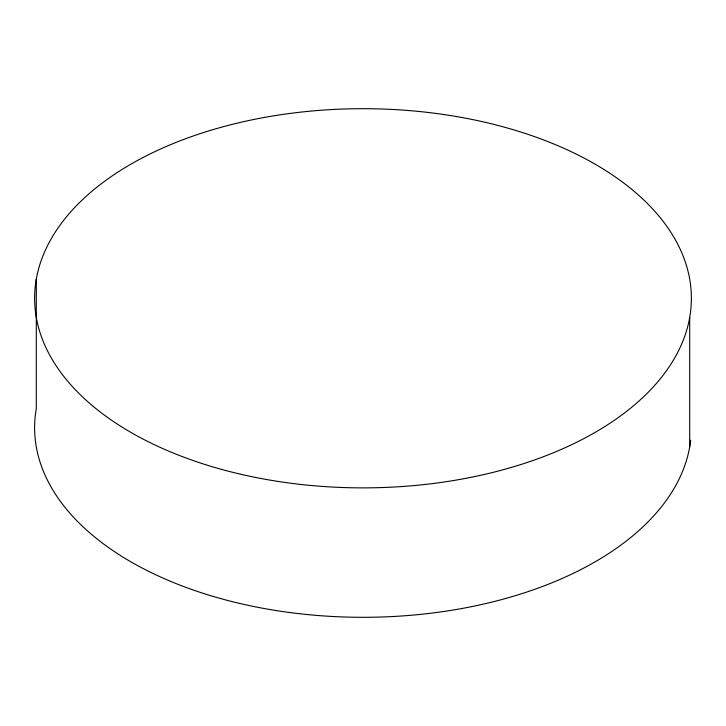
<?xml version="1.0" encoding="UTF-8"?>
<svg xmlns="http://www.w3.org/2000/svg" width="726" height="726" viewBox="0 0 726 726"><rect width="100%" height="100%" fill="white"/><g stroke="black" fill="none" stroke-linecap="round" stroke-linejoin="round"><path stroke-width="1.09" d="M689.7 317.453A328.388 189.595 0 0 1 170.882 452.044A328.388 189.595 0 0 1 228.418 125.344A328.388 189.595 0 0 1 689.7 317.453L689.7 446.898M36.3 279.102L36.3 408.547A328.388 189.595 0 0 0 335.584 616.646A328.388 189.595 0 0 0 690.671 440.201"/></g></svg>
